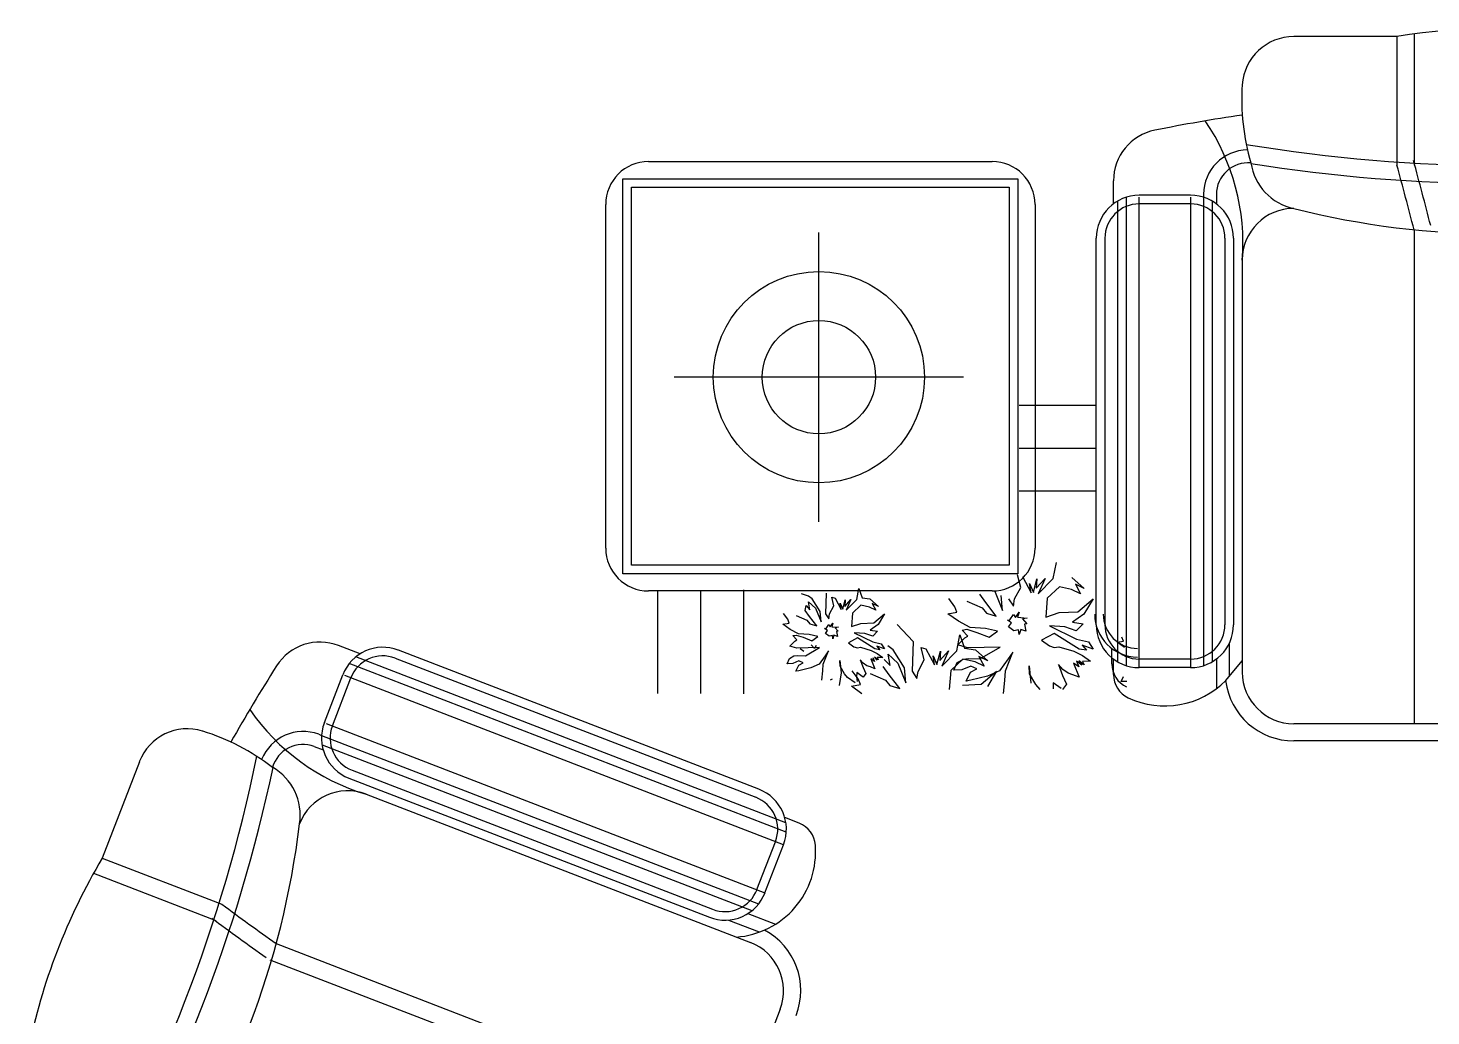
# Model space of a CAD drawing. Header units: inches. Extents: x 10.1 to 52.6, y 12.1 to 36.9.
# Drawn here: x 26.183 to 27.817, y 24.854 to 26.004 of the extents above; entities that cross this region are included whole.
import ezdxf

# ---------------------------------------------------------------- set-up
doc = ezdxf.new("R2010")
doc.units = ezdxf.units.IN
doc.header["$MEASUREMENT"] = 0
doc.layers.add('02', color=2, linetype='Continuous')

msp = doc.modelspace()

# ---------------------------------------------------------------- linework, layer by layer
at = {"layer": '02'}
for p, q in [((27.7972, 25.9973), (27.7972, 25.8448)), ((27.7772, 25.9943), (27.6571, 25.9943)), ((27.7772, 25.9943), (27.7772, 25.8448)), ((26.9058, 25.8489), (27.3058, 25.8489)), ((26.8758, 25.3689), (26.8758, 25.8289)), ((26.8758, 25.8289), (27.3358, 25.8289)), ((26.8858, 25.3789), (26.8858, 25.8189)), ((26.8858, 25.8189), (27.3258, 25.8189)), ((27.3258, 25.8189), (27.3258, 25.3789)), ((27.3358, 25.8289), (27.3358, 25.3689)), ((27.4472, 25.7996), (27.4472, 25.8265)), ((26.8558, 25.3989), (26.8558, 25.7989)), ((27.3558, 25.7989), (27.3558, 25.3989)), ((27.4522, 25.2663), (27.4522, 25.8029)), ((27.4622, 25.2619), (27.4622, 25.8073)), ((27.537, 25.8096), (27.4772, 25.8096)), ((27.4772, 25.2596), (27.4772, 25.8073)), ((27.537, 25.7996), (27.4772, 25.7996)), ((27.537, 25.8073), (27.537, 25.2596)), ((27.552, 25.8107), (27.552, 25.2619)), ((27.562, 25.8029), (27.562, 25.2663)), ((27.567, 25.8107), (27.567, 25.7996)), ((27.1041, 25.4292), (27.1041, 25.7663)), ((27.7972, 25.7694), (27.7972, 25.1943)), ((27.4272, 25.3096), (27.4272, 25.7596)), ((27.4372, 25.7596), (27.4372, 25.3096)), ((27.577, 25.7596), (27.577, 25.3096)), ((27.587, 25.7596), (27.587, 25.3096)), ((27.5972, 25.7343), (27.5972, 25.2543)), ((27.2726, 25.5978), (26.9355, 25.5978)), ((27.4272, 25.5649), (27.3373, 25.5649)), ((27.4272, 25.5149), (27.3373, 25.5149)), ((27.4272, 25.4649), (27.3373, 25.4649)), ((27.3258, 25.3789), (26.8858, 25.3789)), ((27.3771, 25.3635), (27.3808, 25.3819)), ((27.3358, 25.3689), (26.8758, 25.3689)), ((27.3392, 25.3531), (27.3355, 25.3675)), ((27.3412, 25.3657), (27.3512, 25.3469)), ((27.3539, 25.3473), (27.358, 25.3631)), ((27.3572, 25.352), (27.3676, 25.3633)), ((27.358, 25.3631), (27.3572, 25.352)), ((27.3596, 25.3456), (27.3771, 25.3635)), ((27.3676, 25.3633), (27.3596, 25.3456)), ((27.3988, 25.3644), (27.4132, 25.3518)), ((27.3058, 25.3489), (26.9058, 25.3489)), ((26.9165, 25.2296), (26.9165, 25.3489)), ((26.9665, 25.2295), (26.9665, 25.3489)), ((27.0165, 25.2291), (27.0165, 25.3503)), ((27.092, 25.343), (27.0839, 25.3454)), ((27.0963, 25.3399), (27.092, 25.343)), ((27.1124, 25.3464), (27.1117, 25.3224)), ((27.119, 25.3418), (27.123, 25.3405)), ((27.1216, 25.3317), (27.119, 25.3418)), ((27.1481, 25.339), (27.1507, 25.3519)), ((27.1507, 25.3519), (27.1545, 25.341)), ((27.2985, 25.3353), (27.2914, 25.345)), ((27.3085, 25.3493), (27.3178, 25.3262)), ((27.3178, 25.3262), (27.3162, 25.3437)), ((27.3319, 25.3396), (27.3392, 25.3531)), ((27.3494, 25.3575), (27.3539, 25.3473)), ((27.3512, 25.3469), (27.3494, 25.3575)), ((27.3842, 25.3538), (27.37, 25.3405)), ((27.3984, 25.3507), (27.3842, 25.3538)), ((27.4088, 25.3456), (27.3984, 25.3507)), ((27.4028, 25.3569), (27.4088, 25.3456)), ((27.4132, 25.3518), (27.4028, 25.3569)), ((27.0881, 25.3261), (27.0891, 25.3319)), ((27.0931, 25.3192), (27.0881, 25.3261)), ((27.0891, 25.3319), (27.0937, 25.327)), ((27.0937, 25.327), (27.0921, 25.3363)), ((27.0921, 25.3363), (27.1001, 25.329)), ((27.1055, 25.3251), (27.0963, 25.3399)), ((27.1001, 25.329), (27.1066, 25.3129)), ((27.1066, 25.3129), (27.1055, 25.3251)), ((27.1165, 25.3222), (27.1216, 25.3317)), ((27.123, 25.3405), (27.13, 25.3273)), ((27.1287, 25.3348), (27.1318, 25.3277)), ((27.13, 25.3273), (27.1287, 25.3348)), ((27.1318, 25.3277), (27.1348, 25.3387)), ((27.1342, 25.3309), (27.1414, 25.3388)), ((27.1348, 25.3387), (27.1342, 25.3309)), ((27.1359, 25.3264), (27.1481, 25.339)), ((27.1414, 25.3388), (27.1359, 25.3264)), ((27.1531, 25.3322), (27.1432, 25.3229)), ((27.163, 25.33), (27.1531, 25.3322)), ((27.1545, 25.341), (27.1633, 25.3396)), ((27.1703, 25.3265), (27.163, 25.33)), ((27.1633, 25.3396), (27.1734, 25.3308)), ((27.1734, 25.3308), (27.1661, 25.3344)), ((27.1661, 25.3344), (27.1703, 25.3265)), ((27.2624, 25.3306), (27.2553, 25.3403)), ((27.2649, 25.3242), (27.2624, 25.3306)), ((27.2764, 25.337), (27.2941, 25.3291)), ((27.2941, 25.3291), (27.2992, 25.3231)), ((27.3107, 25.3196), (27.2985, 25.3353)), ((27.3251, 25.3398), (27.3306, 25.3311)), ((27.3306, 25.3311), (27.3319, 25.3396)), ((27.37, 25.3405), (27.3683, 25.3183)), ((27.4055, 25.3246), (27.4234, 25.3399)), ((27.4234, 25.3399), (27.4128, 25.3217)), ((27.0621, 25.3102), (27.0695, 25.3115)), ((27.0708, 25.304), (27.0621, 25.3102)), ((27.0678, 25.316), (27.0629, 25.3228)), ((27.0695, 25.3115), (27.0678, 25.316)), ((27.0776, 25.3205), (27.09, 25.3149)), ((27.09, 25.3149), (27.0936, 25.3107)), ((27.1016, 25.3082), (27.0931, 25.3192)), ((27.0936, 25.3107), (27.1016, 25.3082)), ((27.1117, 25.3224), (27.1156, 25.3163)), ((27.1126, 25.3053), (27.1157, 25.3097)), ((27.1156, 25.3163), (27.1165, 25.3222)), ((27.1157, 25.3097), (27.1171, 25.307)), ((27.1171, 25.307), (27.1202, 25.3114)), ((27.1202, 25.3114), (27.119, 25.3073)), ((27.1432, 25.3229), (27.1419, 25.3074)), ((27.1419, 25.3074), (27.1528, 25.3111)), ((27.1528, 25.3111), (27.168, 25.3117)), ((27.1731, 25.3097), (27.1637, 25.3034)), ((27.168, 25.3117), (27.1805, 25.3224)), ((27.1805, 25.3224), (27.1731, 25.3097)), ((27.1954, 25.31), (27.2138, 25.2899)), ((27.2542, 25.3224), (27.2649, 25.3242)), ((27.2666, 25.3136), (27.2542, 25.3224)), ((27.2802, 25.3063), (27.2666, 25.3136)), ((27.2992, 25.3231), (27.3107, 25.3196)), ((27.3238, 25.315), (27.3264, 25.3154)), ((27.3284, 25.3116), (27.3238, 25.315)), ((27.3251, 25.307), (27.3284, 25.3116)), ((27.3264, 25.3154), (27.3309, 25.3216)), ((27.3309, 25.3216), (27.3329, 25.3179)), ((27.3329, 25.3179), (27.3373, 25.3241)), ((27.3373, 25.3241), (27.3355, 25.3183)), ((27.3355, 25.3183), (27.3466, 25.3174)), ((27.3466, 25.3174), (27.3413, 25.3165)), ((27.3413, 25.3165), (27.3464, 25.3106)), ((27.3464, 25.3106), (27.3437, 25.3101)), ((27.3437, 25.3101), (27.3451, 25.3021)), ((27.3683, 25.3183), (27.3838, 25.3237)), ((27.3838, 25.3237), (27.4055, 25.3246)), ((27.4128, 25.3217), (27.3993, 25.3126)), ((27.3993, 25.3126), (27.4119, 25.3106)), ((27.4119, 25.3106), (27.4037, 25.3024)), ((27.0803, 25.2989), (27.0708, 25.304)), ((27.0739, 25.2969), (27.0776, 25.2975)), ((27.0786, 25.2919), (27.0739, 25.2969)), ((27.0776, 25.2975), (27.0857, 25.295)), ((27.0928, 25.2982), (27.0803, 25.2989)), ((27.0857, 25.295), (27.0959, 25.291)), ((27.1027, 25.296), (27.0928, 25.2982)), ((27.0959, 25.291), (27.1027, 25.296)), ((27.1108, 25.305), (27.1126, 25.3053)), ((27.114, 25.3027), (27.1108, 25.305)), ((27.1117, 25.2994), (27.114, 25.3027)), ((27.1161, 25.2963), (27.1117, 25.2994)), ((27.1198, 25.297), (27.1161, 25.2963)), ((27.119, 25.3073), (27.1268, 25.3067)), ((27.1204, 25.2932), (27.1198, 25.297)), ((27.1216, 25.2973), (27.1204, 25.2932)), ((27.1257, 25.296), (27.1216, 25.2973)), ((27.1268, 25.3067), (27.123, 25.3061)), ((27.123, 25.3061), (27.1266, 25.3019)), ((27.1266, 25.3019), (27.1247, 25.3016)), ((27.1247, 25.3016), (27.1257, 25.296)), ((27.1489, 25.2942), (27.1384, 25.2886)), ((27.1451, 25.3002), (27.1669, 25.2896)), ((27.1576, 25.2995), (27.1451, 25.3002)), ((27.1693, 25.2814), (27.1489, 25.2942)), ((27.1668, 25.2962), (27.1576, 25.2995)), ((27.1637, 25.3034), (27.1725, 25.302)), ((27.1725, 25.302), (27.1668, 25.2962)), ((27.2647, 25.2793), (27.2684, 25.2977)), ((27.2658, 25.2861), (27.274, 25.2943)), ((27.2684, 25.2977), (27.2738, 25.2822)), ((27.2711, 25.3034), (27.2764, 25.3043)), ((27.2777, 25.2963), (27.2711, 25.3034)), ((27.274, 25.2943), (27.2777, 25.2963)), ((27.2764, 25.3043), (27.2879, 25.3007)), ((27.2981, 25.3052), (27.2802, 25.3063)), ((27.2879, 25.3007), (27.3025, 25.295)), ((27.3123, 25.3021), (27.2981, 25.3052)), ((27.3025, 25.295), (27.3123, 25.3021)), ((27.3313, 25.3026), (27.3251, 25.307)), ((27.3366, 25.3035), (27.3313, 25.3026)), ((27.3375, 25.2981), (27.3366, 25.3035)), ((27.3393, 25.3039), (27.3375, 25.2981)), ((27.3451, 25.3021), (27.3393, 25.3039)), ((27.3783, 25.2995), (27.3632, 25.2915)), ((27.3907, 25.3071), (27.3727, 25.3082)), ((27.3727, 25.3082), (27.404, 25.2929)), ((27.4073, 25.2812), (27.3783, 25.2995)), ((27.4037, 25.3024), (27.3907, 25.3071)), ((27.404, 25.2929), (27.4181, 25.2898)), ((27.4588, 25.2906), (27.4571, 25.2951)), ((26.5698, 25.2757), (26.5447, 25.2854)), ((27.0342, 25.118), (26.6143, 25.28)), ((27.0702, 25.2848), (27.0759, 25.2905)), ((27.0783, 25.2823), (27.0702, 25.2848)), ((27.0759, 25.2905), (27.0786, 25.2919)), ((27.0916, 25.2827), (27.0783, 25.2823)), ((27.0866, 25.2786), (27.0822, 25.2817)), ((27.0884, 25.2735), (27.1049, 25.283)), ((27.1049, 25.283), (27.0916, 25.2827)), ((27.0988, 25.2821), (27.0952, 25.2863)), ((27.1011, 25.2854), (27.0988, 25.2821)), ((27.1091, 25.2636), (27.1152, 25.279)), ((27.1152, 25.279), (27.1113, 25.2735)), ((27.1384, 25.2886), (27.1449, 25.284)), ((27.1449, 25.284), (27.149, 25.2827)), ((27.149, 25.2827), (27.1527, 25.2834)), ((27.1527, 25.2834), (27.1648, 25.2796)), ((27.1648, 25.2796), (27.1721, 25.2761)), ((27.1669, 25.2896), (27.1768, 25.2874)), ((27.1752, 25.2804), (27.1693, 25.2814)), ((27.1716, 25.2846), (27.1752, 25.2804)), ((27.1807, 25.2814), (27.1716, 25.2846)), ((27.1721, 25.2761), (27.1786, 25.2714)), ((27.1768, 25.2874), (27.1807, 25.2814)), ((27.1907, 25.2805), (27.1845, 25.285)), ((27.2038, 25.2595), (27.1907, 25.2805)), ((27.2138, 25.2899), (27.2127, 25.2555)), ((27.2269, 25.2688), (27.2231, 25.2832)), ((27.2231, 25.2832), (27.2288, 25.2815)), ((27.2288, 25.2815), (27.2388, 25.2627)), ((27.2415, 25.2631), (27.2457, 25.2788)), ((27.2448, 25.2678), (27.2552, 25.2791)), ((27.2457, 25.2788), (27.2448, 25.2678)), ((27.2472, 25.2613), (27.2647, 25.2793)), ((27.2552, 25.2791), (27.2472, 25.2613)), ((27.2773, 25.2826), (27.2658, 25.2861)), ((27.2738, 25.2822), (27.2864, 25.2802)), ((27.2964, 25.283), (27.2773, 25.2826)), ((27.2864, 25.2802), (27.3008, 25.2676)), ((27.2917, 25.27), (27.3154, 25.2835)), ((27.3154, 25.2835), (27.2964, 25.283)), ((27.3214, 25.2558), (27.33, 25.2778)), ((27.33, 25.2778), (27.3245, 25.27)), ((27.3632, 25.2915), (27.3725, 25.2849)), ((27.3725, 25.2849), (27.3783, 25.2831)), ((27.3783, 25.2831), (27.3836, 25.284)), ((27.3836, 25.284), (27.4009, 25.2787)), ((27.4009, 25.2787), (27.4113, 25.2737)), ((27.4157, 25.2799), (27.4073, 25.2812)), ((27.4106, 25.2858), (27.4157, 25.2799)), ((27.4237, 25.2812), (27.4106, 25.2858)), ((27.4181, 25.2898), (27.4237, 25.2812)), ((27.4453, 25.2642), (27.4453, 25.282)), ((27.4514, 25.2894), (27.4588, 25.2906)), ((27.4601, 25.2832), (27.4514, 25.2894)), ((27.582, 25.2878), (27.582, 25.2493)), ((27.0661, 25.0682), (26.5572, 25.2645)), ((27.0656, 25.0791), (26.5649, 25.2722)), ((26.6107, 25.2707), (27.0306, 25.1087)), ((27.067, 25.2642), (27.0698, 25.2704)), ((27.0736, 25.2643), (27.067, 25.2642)), ((27.0698, 25.2704), (27.075, 25.2732)), ((27.0808, 25.2675), (27.0736, 25.2643)), ((27.075, 25.2732), (27.0787, 25.2738)), ((27.0771, 25.2554), (27.0806, 25.2626)), ((27.0787, 25.2738), (27.0884, 25.2735)), ((27.0806, 25.2626), (27.0859, 25.2654)), ((27.0859, 25.2654), (27.0808, 25.2675)), ((27.1043, 25.2638), (27.0946, 25.2593)), ((27.1113, 25.2735), (27.1043, 25.2638)), ((27.1085, 25.2559), (27.1091, 25.2636)), ((27.1285, 25.2678), (27.1299, 25.2537)), ((27.1287, 25.2612), (27.1285, 25.2678)), ((27.134, 25.2525), (27.1287, 25.2612)), ((27.1522, 25.2689), (27.1556, 25.2599)), ((27.1558, 25.2648), (27.1522, 25.2689)), ((27.1556, 25.2599), (27.1588, 25.2528)), ((27.1601, 25.2617), (27.1558, 25.2648)), ((27.1642, 25.2604), (27.1601, 25.2617)), ((27.1693, 25.2584), (27.1642, 25.2604)), ((27.1688, 25.2669), (27.1645, 25.27)), ((27.1645, 25.27), (27.1693, 25.2584)), ((27.1671, 25.2714), (27.1688, 25.2669)), ((27.1733, 25.2686), (27.169, 25.2717)), ((27.169, 25.2717), (27.1714, 25.2683)), ((27.1786, 25.2714), (27.1719, 25.2713)), ((27.1719, 25.2713), (27.1733, 25.2686)), ((27.1861, 25.2511), (27.179, 25.2608)), ((27.1803, 25.2692), (27.187, 25.2621)), ((27.1848, 25.2754), (27.1961, 25.265)), ((27.187, 25.2621), (27.1848, 25.2754)), ((27.1961, 25.265), (27.2054, 25.242)), ((27.2196, 25.2553), (27.2269, 25.2688)), ((27.237, 25.2733), (27.2415, 25.2631)), ((27.2388, 25.2627), (27.237, 25.2733)), ((27.2718, 25.2696), (27.2576, 25.2563)), ((27.2612, 25.2566), (27.2652, 25.2655)), ((27.2652, 25.2655), (27.2727, 25.2695)), ((27.2809, 25.2613), (27.2707, 25.2569)), ((27.286, 25.2665), (27.2718, 25.2696)), ((27.2727, 25.2695), (27.278, 25.2704)), ((27.278, 25.2704), (27.2917, 25.27)), ((27.2882, 25.2584), (27.2809, 25.2613)), ((27.2964, 25.2614), (27.286, 25.2665)), ((27.3008, 25.2676), (27.2904, 25.2727)), ((27.2904, 25.2727), (27.2964, 25.2614)), ((27.3245, 25.27), (27.3146, 25.256)), ((27.3491, 25.2618), (27.3511, 25.2417)), ((27.3493, 25.2523), (27.3491, 25.2618)), ((27.3881, 25.2575), (27.383, 25.2634)), ((27.383, 25.2634), (27.3879, 25.2506)), ((27.4067, 25.2606), (27.4005, 25.265)), ((27.4005, 25.265), (27.4073, 25.2484)), ((27.4104, 25.2626), (27.4042, 25.267)), ((27.4042, 25.267), (27.4067, 25.2606)), ((27.4131, 25.263), (27.4069, 25.2675)), ((27.4069, 25.2675), (27.4104, 25.2626)), ((27.4206, 25.267), (27.4111, 25.2668)), ((27.4111, 25.2668), (27.4131, 25.263)), ((27.4113, 25.2737), (27.4206, 25.267)), ((27.4472, 25.2517), (27.4472, 25.2696)), ((27.537, 25.2696), (27.4772, 25.2696)), ((27.537, 25.2596), (27.4772, 25.2596)), ((27.567, 25.2696), (27.567, 25.235)), ((27.5782, 25.2448), (27.5972, 25.2676)), ((26.5282, 25.1956), (26.5497, 25.2513)), ((26.5375, 25.192), (26.559, 25.2477)), ((27.0628, 25.0534), (26.5518, 25.2505)), ((27.0808, 25.256), (27.0771, 25.2554)), ((27.0946, 25.2593), (27.0808, 25.256)), ((27.1075, 25.2452), (27.1085, 25.2559)), ((27.1197, 25.2463), (27.1171, 25.2449)), ((27.1299, 25.2537), (27.1276, 25.239)), ((27.1375, 25.2483), (27.134, 25.2525)), ((27.1462, 25.2421), (27.1375, 25.2483)), ((27.15, 25.2464), (27.1429, 25.2561)), ((27.1481, 25.2539), (27.1479, 25.2491)), ((27.1479, 25.2491), (27.1488, 25.2435)), ((27.1546, 25.2492), (27.1481, 25.2539)), ((27.1525, 25.24), (27.15, 25.2464)), ((27.1557, 25.2485), (27.1546, 25.2492)), ((27.1588, 25.2528), (27.1557, 25.2485)), ((27.164, 25.2528), (27.1817, 25.2449)), ((27.1817, 25.2449), (27.1868, 25.2389)), ((27.1983, 25.2354), (27.1861, 25.2511)), ((27.2054, 25.242), (27.2038, 25.2595)), ((27.2127, 25.2555), (27.2182, 25.2469)), ((27.2182, 25.2469), (27.2196, 25.2553)), ((27.2576, 25.2563), (27.2559, 25.2341)), ((27.2707, 25.2569), (27.2612, 25.2566)), ((27.2756, 25.244), (27.2807, 25.2545)), ((27.2809, 25.2449), (27.2756, 25.244)), ((27.2807, 25.2545), (27.2882, 25.2584)), ((27.3006, 25.2496), (27.2809, 25.2449)), ((27.2931, 25.2404), (27.311, 25.2557)), ((27.311, 25.2557), (27.3004, 25.2375)), ((27.3146, 25.256), (27.3006, 25.2496)), ((27.319, 25.2295), (27.3205, 25.2448)), ((27.3205, 25.2448), (27.3214, 25.2558)), ((27.3569, 25.2399), (27.3493, 25.2523)), ((27.3879, 25.2506), (27.3923, 25.2404)), ((27.3943, 25.253), (27.3881, 25.2575)), ((27.4, 25.2513), (27.3943, 25.253)), ((27.4073, 25.2484), (27.4, 25.2513)), ((27.4562, 25.2433), (27.459, 25.2495)), ((27.4629, 25.2435), (27.4562, 25.2433)), ((27.1419, 25.2382), (27.1525, 25.24)), ((27.1543, 25.2293), (27.1419, 25.2382)), ((27.1868, 25.2389), (27.1983, 25.2354)), ((27.2714, 25.2394), (27.2931, 25.2404)), ((27.362, 25.234), (27.3569, 25.2399)), ((27.377, 25.2419), (27.3768, 25.2351)), ((27.3863, 25.2353), (27.377, 25.2419)), ((27.3923, 25.2404), (27.3879, 25.2342)), ((26.5303, 25.1947), (27.0413, 24.9976)), ((28.1372, 25.1943), (27.6572, 25.1943)), ((26.5218, 25.182), (26.5249, 25.1807)), ((26.5249, 25.1807), (27.0338, 24.9845)), ((26.5164, 25.168), (26.5267, 25.164)), ((26.5254, 25.1698), (27.0261, 24.9767)), ((29.3372, 25.1743), (27.6572, 25.1743)), ((26.3127, 25.15), (26.2694, 25.0379)), ((26.5568, 25.1309), (26.9767, 24.969)), ((26.5604, 25.1403), (26.9803, 24.9783)), ((26.5768, 25.1123), (27.0246, 24.9395)), ((27.081, 25.0785), (27.0643, 25.085)), ((27.032, 25.0012), (27.0535, 25.057)), ((27.0413, 24.9976), (27.0628, 25.0534)), ((26.2694, 25.0379), (26.4089, 24.9841)), ((26.2594, 25.0203), (26.4017, 24.9654)), ((26.9988, 24.9658), (27.0347, 24.952)), ((27.0212, 24.9732), (27.0535, 24.9608)), ((26.472, 24.9383), (27.0086, 24.7313)), ((26.4648, 24.9196), (27.0014, 24.7127)), ((27.059, 24.8619), (26.8863, 24.4141))]:
    msp.add_line(p, q, dxfattribs=at)
for radius in [0.123, 0.066]:
    msp.add_circle((27.1041, 25.5978), radius, dxfattribs=at)
for centre, radius, start, end in [((27.8972, 25.2793), 0.725, 80.4727, 99.5273), ((27.6571, 25.9343), 0.06, 90, 176.1275), ((27.8565, 25.9208), 0.2599, 176.1275, 196.4266), ((27.8972, 23.8751), 2.05, 98.4151, 101.302), ((27.5072, 25.8265), 0.06, 101.302, 180), ((27.3448, 25.7537), 0.2532, 355.5854, 34.2393), ((27.8972, 27.6264), 1.7822, 260.4594, 279.5406), ((26.9058, 25.7989), 0.05, 90, 180), ((27.3058, 25.7989), 0.05, 0, 90), ((27.6041, 25.8103), 0.0521, 90.9194, 179.4053), ((22.0666, 24.2891), 5.9388, 14.48369, 15.23856), ((27.6041, 25.8103), 0.0371, 85.1571, 179.4053), ((27.6703, 25.8566), 0.0637, 188.4737, 258.1933), ((27.8972, 27.6557), 1.8322, 260.8958, 279.1042), ((22.0666, 24.2891), 5.9188, 14.48369, 15.23856), ((27.4772, 25.7596), 0.05, 90, 180), ((27.4772, 25.7596), 0.04, 90, 180), ((27.537, 25.7596), 0.05, 0, 90), ((27.537, 25.7596), 0.04, 0, 90), ((27.6572, 25.7343), 0.06, 90, 180), ((27.8972, 26.7393), 0.975, 255.75, 284.25), ((26.9058, 25.3989), 0.05, 180, 270), ((27.3058, 25.3989), 0.05, 270, 0), ((27.4753, 25.322), 0.05, 180, 270), ((27.4772, 25.3096), 0.05, 180, 270), ((27.4753, 25.322), 0.04, 180, 270), ((27.4772, 25.3096), 0.04, 180, 270), ((27.537, 25.3096), 0.04, 270, 0), ((27.537, 25.3096), 0.05, 270, 0), ((26.5231, 25.2294), 0.06, 68.9073, 147.6053), ((26.5963, 25.2333), 0.05, 68.9073, 158.9073), ((28.2034, 24.1633), 2.05, 147.6053, 150.4921), ((26.5963, 25.2333), 0.04, 68.9073, 158.9073), ((27.4753, 25.2642), 0.03, 180, 244.5921), ((27.4772, 25.2517), 0.03, 180, 244.5921), ((27.5071, 25.3146), 0.0996, 244.5921, 315.5106), ((27.6572, 25.2543), 0.08, 187.063, 270), ((27.6572, 25.2543), 0.06, 180, 270), ((26.6494, 25.3548), 0.2532, 214.6679, 253.3218), ((26.5748, 25.1776), 0.05, 158.9073, 248.9073), ((26.3686, 25.1284), 0.06, 72.7797, 158.9073), ((26.3095, 24.9374), 0.2599, 52.4807, 72.7797), ((26.5034, 25.1332), 0.0521, 69.502, 157.9879), ((26.5748, 25.1776), 0.04, 158.9073, 248.9073), ((26.5034, 25.1332), 0.0371, 69.502, 163.7502), ((24.7034, 25.5133), 1.7822, 329.3667, 348.4478), ((24.6761, 25.5238), 1.8322, 329.803, 348.0115), ((26.4363, 25.0882), 0.0637, 350.714, 60.4336), ((26.5552, 25.0563), 0.06, 68.9073, 158.9073), ((27.0162, 25.0714), 0.05, 338.9073, 68.9073), ((27.0162, 25.0714), 0.04, 338.9073, 68.9073), ((25.5312, 25.194), 0.975, 324.6572, 353.1573), ((27.0702, 25.0506), 0.03, 4.3151, 68.9073), ((27.0007, 25.0453), 0.0996, 274.1606, 4.3151), ((26.8933, 24.6686), 0.725, 149.38, 168.4345), ((26.9947, 25.0156), 0.04, 248.9073, 338.9073), ((29.9155, 29.7523), 5.9188, 233.6687, 234.42357), ((26.9947, 25.0156), 0.05, 248.9073, 338.9073), ((29.9155, 29.7523), 5.9388, 233.6687, 234.42357), ((27.003, 24.8835), 0.08, 338.9073, 61.8442), ((27.003, 24.8835), 0.06, 338.9073, 68.9073)]:
    msp.add_arc(centre, radius, start, end, dxfattribs=at)

doc.saveas('drawing.dxf')
